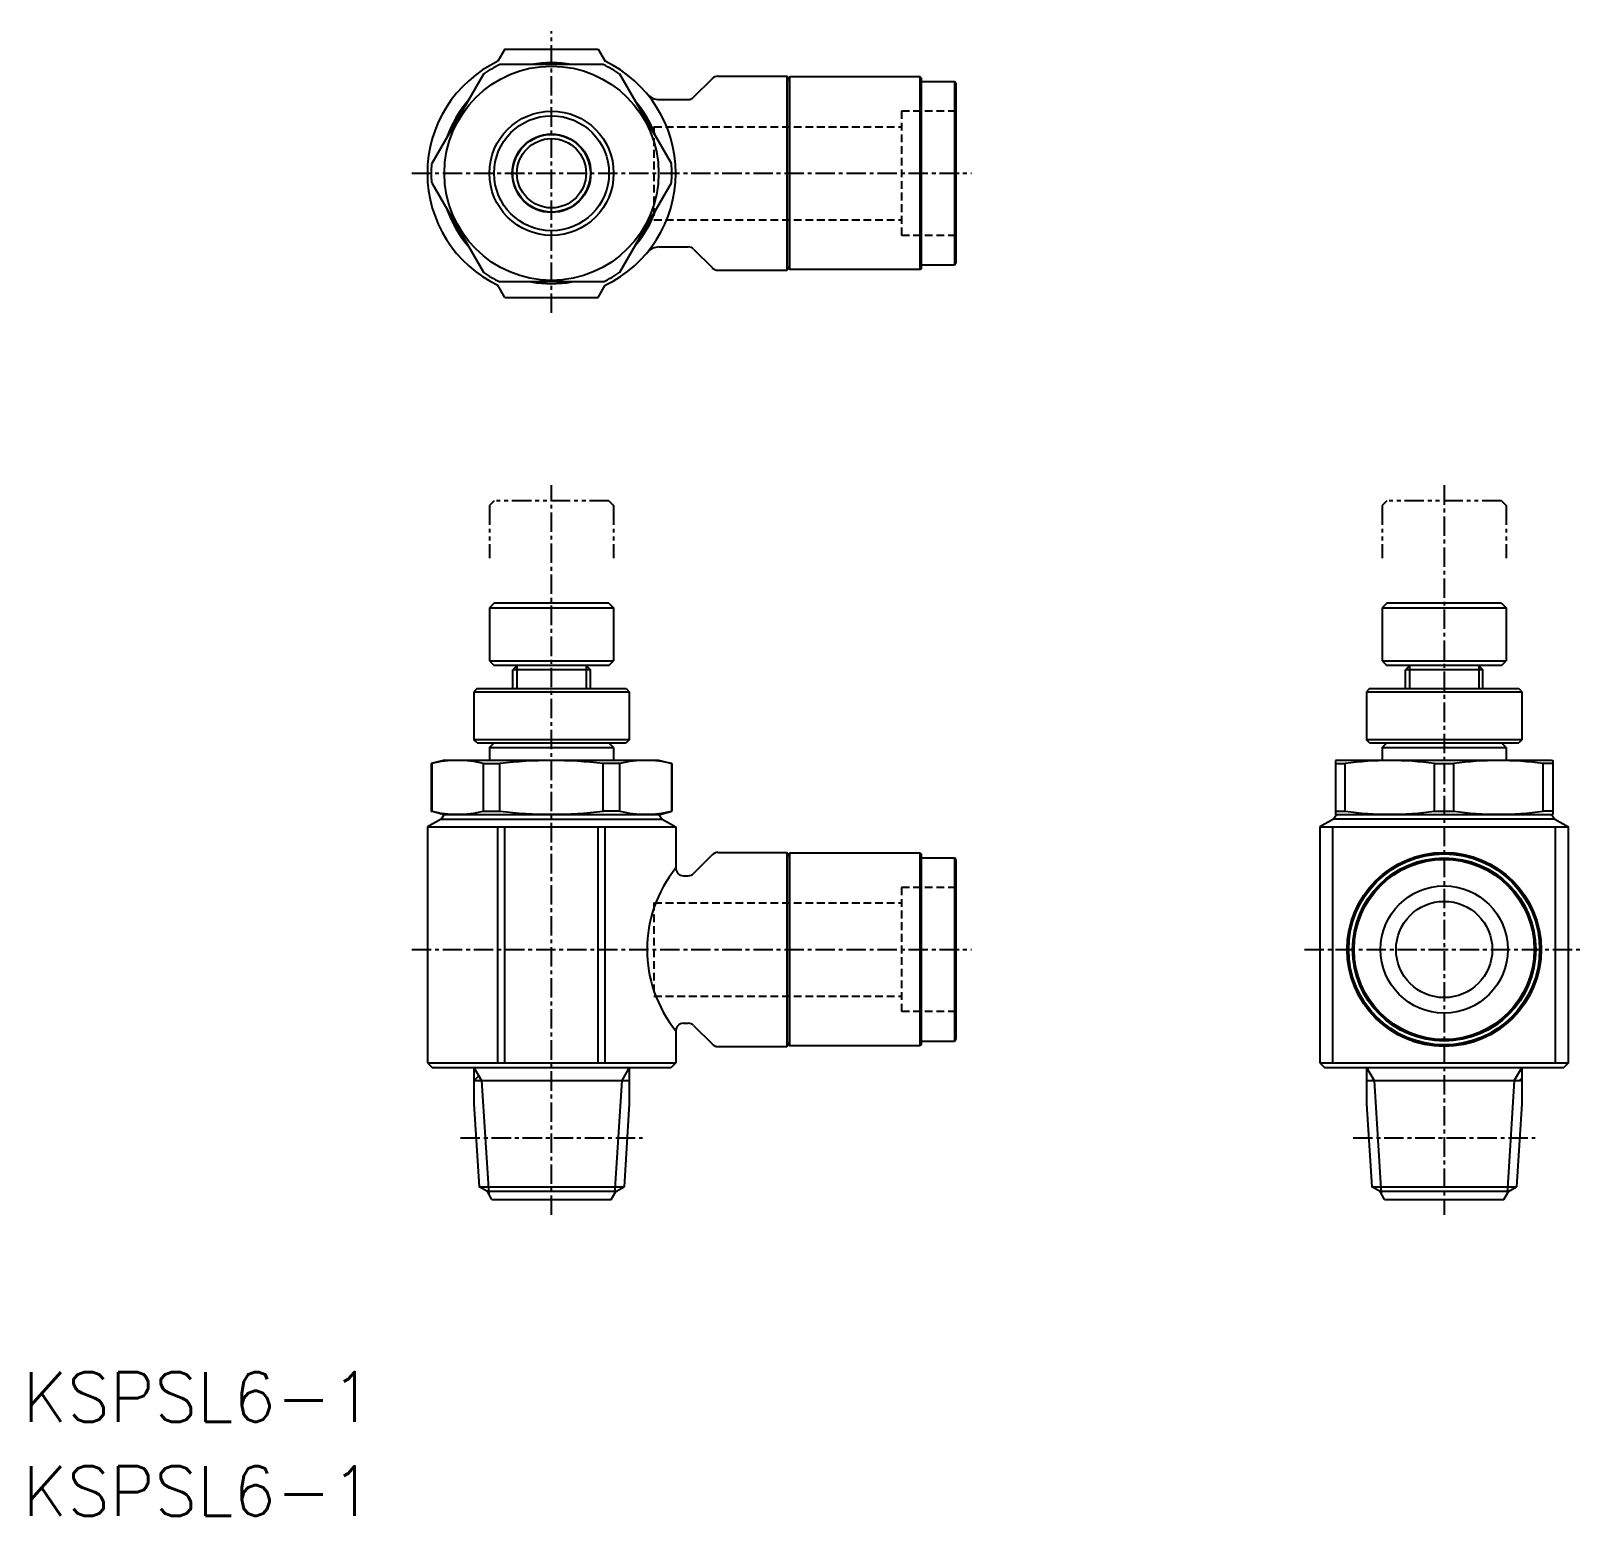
# Model space of a CAD drawing. Extents: x 0 to 100, y -21 to 75.
import ezdxf

# ---------------------------------------------------------------- set-up
doc = ezdxf.new("R2010")
doc.units = 0
for name, pattern in [('CENTER', [2, 1.25, -0.25, 0.25, -0.25]), ('DASHED', [0.75, 0.5, -0.25]), ('PHANTOM', [2.5, 1.25, -0.25, 0.25, -0.25, 0.25, -0.25])]:
    doc.linetypes.add(name, pattern=pattern)
doc.layers.get('0').update_dxf_attribs({"linetype": 'CONTINUOUS'})
doc.layers.add('CENTER', color=1, linetype='CENTER')
doc.layers.add('LY_1', color=7, linetype='CONTINUOUS')
doc.styles.get("Standard").update_dxf_attribs({"font": 'txt.shx'})

# ---------------------------------------------------------------- blocks, each defined once
blk = doc.blocks.new('*X16')
at = {"color": 0, "linetype": 'CONTINUOUS'}
blk.add_line((96.34, 7.51), (96.48, 7.66), dxfattribs=at)
blk = doc.blocks.new('*X17')
at = {"color": 0, "linetype": 'CONTINUOUS'}
blk.add_line((28.99, 7.51), (29.29, 7.82), dxfattribs=at)

msp = doc.modelspace()

# ---------------------------------------------------------------- linework, layer by layer
at = {"color": 3, "linetype": 'DASHED'}
for p, q in [((60.03, 69.95), (56.53, 69.95)), ((56.53, 69.95), (56.53, 61.95)), ((40.58, 68.95), (40.58, 62.95)), ((40.58, 68.95), (56.53, 68.95)), ((40.58, 62.95), (56.53, 62.95)), ((60.03, 61.95), (56.53, 61.95)), ((60.03, 19.95), (56.53, 19.95)), ((56.53, 19.95), (56.53, 11.95)), ((40.58, 18.95), (40.58, 12.95)), ((40.58, 18.95), (56.53, 18.95)), ((40.58, 12.95), (56.53, 12.95)), ((60.03, 11.95), (56.53, 11.95))]:
    msp.add_line(p, q, dxfattribs=at)
at = {"color": 3, "linetype": 'PHANTOM'}
for p, q in [((30.28, 44.85), (29.98, 44.55)), ((29.98, 44.55), (29.98, 41.15)), ((37.68, 44.85), (30.28, 44.85)), ((37.68, 44.85), (37.98, 44.55)), ((37.98, 44.55), (37.98, 41.15)), ((87.78, 44.85), (87.48, 44.55)), ((87.48, 44.55), (87.48, 41.15)), ((95.18, 44.85), (87.78, 44.85)), ((95.18, 44.85), (95.48, 44.55)), ((95.48, 44.55), (95.48, 41.15))]:
    msp.add_line(p, q, dxfattribs=at)
at = {"color": 3, "linetype": 'CONTINUOUS'}
for p, q in [((28.98, 7.51), (38.98, 7.51)), ((29.47, 7.51), (29.93, 0.21)), ((38.5, 7.51), (38.04, 0.21)), ((86.48, 7.51), (96.48, 7.51)), ((86.97, 7.51), (87.43, 0.21)), ((96, 7.51), (95.54, 0.21)), ((38.12, 0.35), (29.85, 0.35)), ((95.62, 0.35), (87.35, 0.35))]:
    msp.add_line(p, q, dxfattribs=at)
at = {"layer": 'CENTER', "color": 1, "linetype": 'CENTER'}
for p, q in [((33.98, 56.95), (33.98, 75.11)), ((24.98, 65.95), (61.03, 65.95)), ((33.98, -1.15), (33.98, 45.85)), ((91.48, 45.85), (91.48, -1.15)), ((24.98, 15.95), (61.03, 15.95)), ((82.48, 15.95), (100.48, 15.95)), ((28.12, 3.82), (39.85, 3.82)), ((85.62, 3.82), (97.35, 3.82))]:
    msp.add_line(p, q, dxfattribs=at)
at = {"layer": 'LY_1', "color": 254, "linetype": 'CONTINUOUS'}
for p, q in [((30.98, 73.95), (30.53, 73.17)), ((30.98, 73.95), (36.98, 73.95)), ((36.98, 73.95), (37.44, 73.17)), ((29.59, 72.34), (26.26, 66.57)), ((37.31, 72.95), (30.66, 72.95)), ((41.71, 66.57), (38.38, 72.34)), ((43.13, 70.85), (44.34, 72.06)), ((44.69, 72.2), (49.14, 72.2)), ((49.14, 72.2), (49.14, 59.7)), ((49.28, 71.95), (49.14, 72.2)), ((49.33, 72.15), (49.28, 72.1)), ((49.28, 72.1), (49.28, 59.8)), ((49.33, 59.75), (49.33, 72.15)), ((57.73, 72.15), (49.33, 72.15)), ((57.73, 59.75), (57.73, 72.15)), ((57.78, 72.1), (57.73, 72.15)), ((57.78, 72.1), (57.78, 59.8)), ((57.78, 71.85), (59.93, 71.85)), ((59.93, 71.85), (59.93, 60.05)), ((60.03, 71.75), (59.93, 71.85)), ((60.03, 71.75), (60.03, 60.15)), ((40.91, 70.7), (42.78, 70.7)), ((26.26, 65.34), (29.59, 59.57)), ((38.38, 59.57), (41.71, 65.34)), ((40.91, 61.2), (42.78, 61.2)), ((43.13, 61.06), (44.34, 59.85)), ((57.78, 60.05), (59.93, 60.05)), ((59.93, 60.05), (60.03, 60.15)), ((44.69, 59.7), (49.14, 59.7)), ((49.14, 59.7), (49.28, 59.95)), ((49.28, 59.8), (49.33, 59.75)), ((57.73, 59.75), (49.33, 59.75)), ((57.78, 59.8), (57.73, 59.75)), ((30.98, 57.95), (30.53, 58.74)), ((37.31, 58.95), (30.66, 58.95)), ((36.98, 57.95), (37.44, 58.74)), ((30.98, 57.95), (36.98, 57.95)), ((30.28, 38.25), (29.98, 37.95)), ((37.68, 38.25), (30.28, 38.25)), ((37.68, 38.25), (37.98, 37.95)), ((87.78, 38.25), (87.48, 37.95)), ((95.18, 38.25), (87.78, 38.25)), ((95.18, 38.25), (95.48, 37.95)), ((29.98, 37.95), (37.98, 37.95)), ((29.98, 37.95), (29.98, 34.55)), ((37.98, 37.95), (37.98, 34.55)), ((87.48, 37.95), (87.48, 34.55)), ((87.48, 37.95), (95.48, 37.95)), ((95.48, 37.95), (95.48, 34.55)), ((29.98, 34.55), (30.28, 34.25)), ((29.98, 34.55), (37.98, 34.55)), ((37.68, 34.25), (30.28, 34.25)), ((31.76, 34.25), (31.48, 33.97)), ((36.2, 34.25), (36.48, 33.97)), ((37.68, 34.25), (37.98, 34.55)), ((87.48, 34.55), (95.48, 34.55)), ((87.48, 34.55), (87.78, 34.25)), ((95.18, 34.25), (87.78, 34.25)), ((89.26, 34.25), (88.98, 33.97)), ((93.7, 34.25), (93.98, 33.97)), ((95.18, 34.25), (95.48, 34.55)), ((31.48, 32.75), (31.48, 33.97)), ((36.48, 33.97), (31.48, 33.97)), ((36.48, 32.75), (36.48, 33.97)), ((88.98, 32.75), (88.98, 33.97)), ((93.98, 33.97), (88.98, 33.97)), ((93.98, 32.75), (93.98, 33.97)), ((29.18, 32.75), (28.98, 32.55)), ((28.98, 32.55), (28.98, 29.45)), ((28.98, 32.55), (38.98, 32.55)), ((29.18, 32.75), (38.78, 32.75)), ((38.78, 32.75), (38.98, 32.55)), ((38.98, 32.55), (38.98, 29.45)), ((86.68, 32.75), (86.48, 32.55)), ((86.48, 32.55), (96.48, 32.55)), ((86.48, 32.55), (86.48, 29.45)), ((86.68, 32.75), (96.28, 32.75)), ((96.28, 32.75), (96.48, 32.55)), ((96.48, 32.55), (96.48, 29.45)), ((29.18, 29.25), (28.98, 29.45)), ((38.98, 29.45), (28.98, 29.45)), ((29.18, 29.25), (38.78, 29.25)), ((29.98, 28.95), (30.28, 29.25)), ((37.98, 28.95), (37.68, 29.25)), ((38.98, 29.45), (38.78, 29.25)), ((96.48, 29.45), (86.48, 29.45)), ((86.68, 29.25), (86.48, 29.45)), ((86.68, 29.25), (96.28, 29.25)), ((87.48, 28.95), (87.78, 29.25)), ((95.48, 28.95), (95.18, 29.25)), ((96.48, 29.45), (96.28, 29.25)), ((27.08, 28.15), (26.23, 27.93)), ((27.08, 28.15), (40.88, 28.15)), ((29.98, 28.95), (37.98, 28.95)), ((29.98, 28.95), (29.98, 28.15)), ((37.98, 28.95), (37.98, 28.15)), ((40.88, 28.15), (41.73, 27.93)), ((84.58, 28.15), (84.48, 28.13)), ((84.48, 28.13), (84.48, 24.65)), ((84.58, 28.15), (98.38, 28.15)), ((87.48, 28.95), (87.48, 28.15)), ((87.48, 28.95), (95.48, 28.95)), ((95.48, 28.95), (95.48, 28.15)), ((98.38, 28.15), (98.48, 28.13)), ((98.48, 28.13), (98.48, 24.65)), ((26.23, 27.93), (26.23, 24.86)), ((26.23, 27.93), (26.26, 27.93)), ((26.26, 27.93), (26.26, 24.86)), ((29.59, 24.86), (29.59, 27.93)), ((29.59, 27.93), (30.66, 27.93)), ((30.66, 24.86), (30.66, 27.93)), ((38.38, 27.93), (37.31, 27.93)), ((37.31, 24.86), (37.31, 27.93)), ((38.38, 24.86), (38.38, 27.93)), ((41.73, 27.93), (41.71, 27.93)), ((41.71, 27.93), (41.71, 24.86)), ((41.73, 27.93), (41.73, 24.86)), ((84.48, 27.93), (85.1, 27.93)), ((85.1, 24.86), (85.1, 27.93)), ((90.86, 27.93), (92.1, 27.93)), ((90.86, 24.86), (90.86, 27.93)), ((92.1, 24.86), (92.1, 27.93)), ((98.48, 27.93), (97.86, 27.93)), ((97.86, 24.86), (97.86, 27.93)), ((26.86, 24.35), (25.98, 23.85)), ((26.23, 24.86), (26.26, 24.86)), ((26.98, 24.65), (26.23, 24.86)), ((27.07, 24.65), (26.86, 24.35)), ((26.86, 24.35), (41.1, 24.35)), ((26.98, 24.65), (40.98, 24.65)), ((29.59, 24.86), (30.66, 24.86)), ((38.38, 24.86), (37.31, 24.86)), ((40.89, 24.65), (41.1, 24.35)), ((40.98, 24.65), (41.73, 24.86)), ((41.1, 24.35), (41.98, 23.85)), ((41.73, 24.86), (41.71, 24.86)), ((84.36, 24.35), (83.48, 23.85)), ((84.57, 24.65), (84.36, 24.35)), ((98.6, 24.35), (84.36, 24.35)), ((84.48, 24.86), (85.1, 24.86)), ((84.48, 24.65), (98.48, 24.65)), ((90.86, 24.86), (92.1, 24.86)), ((98.48, 24.86), (97.86, 24.86)), ((98.39, 24.65), (98.6, 24.35)), ((98.6, 24.35), (99.48, 23.85)), ((25.98, 23.85), (41.98, 23.85)), ((25.98, 23.85), (25.98, 8.65)), ((30.53, 8.65), (30.53, 23.85)), ((30.98, 8.65), (30.98, 23.85)), ((36.98, 8.65), (36.98, 23.85)), ((37.44, 8.65), (37.44, 23.85)), ((41.98, 23.85), (41.98, 21.2)), ((83.48, 23.85), (99.48, 23.85)), ((83.48, 23.85), (83.48, 8.65)), ((84.31, 8.65), (84.31, 23.85)), ((98.66, 8.65), (98.66, 23.85)), ((99.48, 8.65), (99.48, 23.85)), ((43.13, 20.85), (44.34, 22.06)), ((44.69, 22.2), (49.14, 22.2)), ((49.14, 22.2), (49.14, 9.7)), ((49.28, 21.95), (49.14, 22.2)), ((49.33, 22.15), (49.28, 22.1)), ((49.28, 22.1), (49.28, 9.8)), ((49.33, 9.75), (49.33, 22.15)), ((57.73, 22.15), (49.33, 22.15)), ((57.73, 9.75), (57.73, 22.15)), ((57.78, 22.1), (57.73, 22.15)), ((57.78, 22.1), (57.78, 9.8)), ((57.78, 21.85), (59.93, 21.85)), ((59.93, 21.85), (59.93, 10.05)), ((60.03, 21.75), (59.93, 21.85)), ((60.03, 21.75), (60.03, 10.15)), ((42.48, 20.7), (42.78, 20.7)), ((42.48, 11.2), (42.78, 11.2)), ((43.13, 11.06), (44.34, 9.85)), ((41.98, 10.7), (41.98, 8.65)), ((57.78, 10.05), (59.93, 10.05)), ((59.93, 10.05), (60.03, 10.15)), ((44.69, 9.7), (49.14, 9.7)), ((49.14, 9.7), (49.28, 9.95)), ((49.28, 9.8), (49.33, 9.75)), ((57.73, 9.75), (49.33, 9.75)), ((57.78, 9.8), (57.73, 9.75)), ((25.98, 8.65), (41.98, 8.65)), ((25.98, 8.65), (26.28, 8.35)), ((26.28, 8.35), (41.68, 8.35)), ((28.98, 8.35), (28.98, 6)), ((38.98, 8.35), (38.98, 6)), ((41.98, 8.65), (41.68, 8.35)), ((83.48, 8.65), (99.48, 8.65)), ((83.48, 8.65), (83.78, 8.35)), ((83.78, 8.35), (99.18, 8.35)), ((86.48, 8.35), (86.48, 6)), ((96.48, 8.35), (96.48, 6)), ((99.48, 8.65), (99.18, 8.35)), ((28.98, 6), (29.32, 0.66)), ((38.98, 6), (38.65, 0.66)), ((86.48, 6), (86.82, 0.66)), ((96.48, 6), (96.15, 0.66)), ((29.32, 0.66), (38.65, 0.66)), ((29.85, 0.35), (29.32, 0.66)), ((30.13, -0.15), (29.85, 0.35)), ((37.83, -0.15), (38.12, 0.35)), ((38.12, 0.35), (38.65, 0.66)), ((87.35, 0.35), (86.82, 0.66)), ((86.82, 0.66), (96.15, 0.66)), ((87.63, -0.15), (87.35, 0.35)), ((95.33, -0.15), (95.62, 0.35)), ((95.62, 0.35), (96.15, 0.66)), ((30.13, -0.15), (37.83, -0.15)), ((87.63, -0.15), (95.33, -0.15))]:
    msp.add_line(p, q, dxfattribs=at)
at = {"layer": 'LY_1', "color": 7, "linetype": 'CONTINUOUS'}
for p, q in [((31.75, 34.25), (31.75, 32.75)), ((36.21, 34.25), (36.21, 32.75)), ((89.25, 34.25), (89.25, 32.75)), ((93.71, 34.25), (93.71, 32.75)), ((28.98, 8.35), (29.47, 7.51)), ((38.98, 8.35), (38.5, 7.51)), ((86.48, 8.35), (86.97, 7.51)), ((96.48, 8.35), (96, 7.51))]:
    msp.add_line(p, q, dxfattribs=at)
at = {"layer": 'LY_1', "color": 254, "linetype": 'CONTINUOUS'}
for centre, radius in [((33.98, 65.95), 6.9), ((33.98, 65.95), 4), ((33.98, 65.95), 3.7), ((33.98, 65.95), 2.53), ((33.98, 65.95), 2.23), ((91.48, 15.95), 6.25), ((91.48, 15.95), 6.2), ((91.48, 15.95), 6.15), ((91.48, 15.95), 5.9), ((91.48, 15.95), 5.8), ((91.48, 15.95), 4.1), ((91.48, 15.95), 3.1)]:
    msp.add_circle(centre, radius, dxfattribs=at)
at = {"layer": 'LY_1', "color": 7, "linetype": 'CONTINUOUS'}
msp.add_circle((33.98, 65.95), 2.5, dxfattribs=at)
at = {"layer": 'LY_1', "color": 254, "linetype": 'CONTINUOUS'}
for centre, radius, start, end in [((33.98, 65.95), 8, 115.5641, 244.4359), ((33.98, 65.95), 7.12, 79.4604, 100.5396), ((33.98, 65.95), 8, 295.5641, 64.4359), ((33.98, 65.95), 7.75, 115.4146, 124.5854), ((33.98, 65.95), 7.75, 55.4146, 64.5854), ((44.69, 71.7), 0.5, 90, 135), ((40.91, 71.7), 1, 219.709, 270), ((33.98, 65.95), 7.12, 139.4604, 160.5396), ((33.98, 65.95), 7.12, 19.4604, 40.5396), ((42.78, 71.2), 0.5, 270, 315), ((33.98, 65.95), 7.75, 175.4146, 184.5854), ((33.98, 65.95), 7.75, 355.4146, 4.5854), ((33.98, 65.95), 7.12, 199.4604, 220.5396), ((33.98, 65.95), 7.12, 319.4604, 340.5396), ((40.91, 60.2), 1, 90, 140.291), ((42.78, 60.7), 0.5, 45, 90), ((33.98, 65.95), 7.75, 235.4146, 244.5854), ((33.98, 65.95), 7.75, 295.4146, 304.5854), ((44.69, 60.2), 0.5, 225, 270), ((33.98, 65.95), 7.12, 259.4604, 280.5396), ((27.92, 21.15), 6.98, 76.2194, 103.7806), ((33.98, 0.5), 27.62, 83.0847, 96.9153), ((40.05, 21.15), 6.98, 76.2194, 103.7806), ((87.98, 7.38), 20.74, 82.0181, 97.9819), ((94.98, 7.38), 20.74, 82.0181, 97.9819), ((27.92, 31.64), 6.98, 256.2194, 283.7806), ((33.98, 52.28), 27.62, 263.0847, 276.9153), ((40.05, 31.64), 6.98, 256.2194, 283.7806), ((87.98, 45.4), 20.74, 262.0181, 277.9819), ((94.98, 45.4), 20.74, 262.0181, 277.9819), ((44.69, 21.7), 0.5, 90, 135), ((48.53, 15.95), 8.39, 141.2623, 218.7377), ((42.48, 21.2), 0.5, 180, 270), ((42.78, 21.2), 0.5, 270, 315), ((42.48, 10.7), 0.5, 90, 180), ((42.78, 10.7), 0.5, 45, 90), ((44.69, 10.2), 0.5, 225, 270)]:
    msp.add_arc(centre, radius, start, end, dxfattribs=at)

# ---------------------------------------------------------------- block references
at = {"layer": 'LY_1', "color": 7, "linetype": 'CONTINUOUS'}
for name in ['*X17', '*X16']:
    msp.add_blockref(name, (0, 0), dxfattribs=at)

# ---------------------------------------------------------------- texts
at = {"linetype": 'CONTINUOUS'}
for p in [(-0.1, -14.47), (-0.1, -20.54)]:
    msp.add_text('KSPSL6-1', height=3.2, dxfattribs=at).set_placement(p)

doc.saveas('drawing.dxf')
